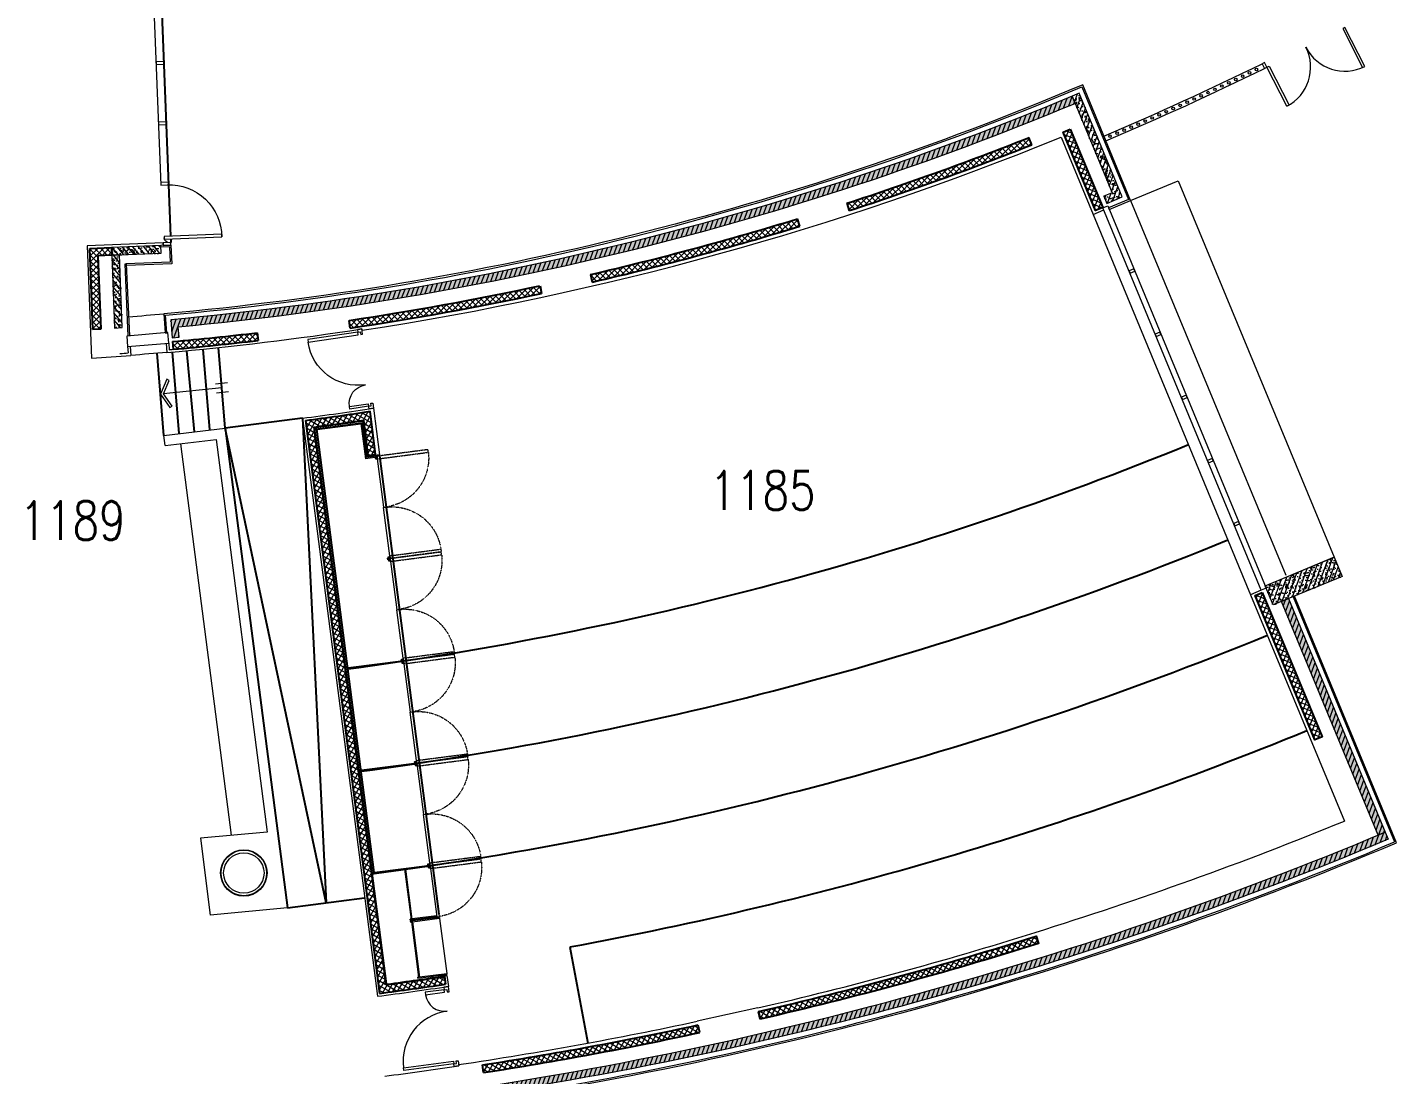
# Model space of a CAD drawing. Header units: inches. Extents: x 13084 to 220150, y 6494 to 167180.
# Drawn here: x 90673 to 117213, y 20064 to 40361 of the extents above; entities that cross this region are included whole.
import ezdxf
from ezdxf.enums import TextEntityAlignment as Align

# ---------------------------------------------------------------- set-up
doc = ezdxf.new("R2010")
doc.units = ezdxf.units.IN
doc.header["$MEASUREMENT"] = 0
doc.linetypes.add('Ground Floor$0$HIDDEN', pattern=[0.375, 0.25, -0.125])
for name, color, linetype, lineweight in [('Ground Floor$0$A-G2-G-Building-Elements-Below', 7, 'Continuous', 13), ('Ground Floor$0$A-G23-M-Stairs-Concrete', 251, 'Continuous', 25), ('Ground Floor$0$A-G250-G-Walls-Low-Level', 8, 'Continuous', 15), ('Ground Floor$0$A-G250-G-Walls-Precast-Concrete', 7, 'Continuous', 15), ('Ground Floor$0$A-G250-M-Walls-Blockwork', 7, 'Continuous', 25), ('Ground Floor$0$A-G252-H-Internal-Walls', 251, 'Continuous', 9), ('Ground Floor$0$A-G262-H-Precast-Panel', 251, 'Continuous', 5), ('Ground Floor$0$A-G312-M-Metal-Cladding', 251, 'Continuous', 9), ('Ground Floor$0$A-G312-M-Wall-Cladding-Panel', 7, 'Continuous', 9), ('Ground Floor$0$A-G312-M-Wall-Finish-Plaster', 7, 'Continuous', 15), ('Ground Floor$0$A-G321-M-Window', 251, 'Continuous', 9), ('Ground Floor$0$A-G322-M-Door', 251, 'Continuous', 15), ('Ground Floor$0$A-G4-M-Furniture-Built-In', 251, 'Continuous', 9), ('Ground Floor$0$A-Z036-G-Stair-Symbology', 251, 'Continuous', 15), ('Ground Floor$0$Z-Z001-S-Room-Name-Identification-250', 7, 'Continuous', 15)]:
    doc.layers.add(name, color=color, linetype=linetype, lineweight=lineweight)
doc.styles.add('Ground Floor$0$Tag-RomanS', font='romans.shx', dxfattribs={"width": 0.8})
pattern_1 = [(50, (31615.24, 164129.57), (182.18467, -15.93909), [19.05, -209.55]), (355, (31615.24, 164129.57), (-35.24283, 191.05664), [15.24, -167.64]), (100.451, (31630.42, 164128.24), (146.9425, 175.11669), [16.19, -178.09]), (46.1842, (31615.24, 164180.37), (271.07904, -42.04233), [28.575, -314.325]), (96.6356, (31637.83, 164176.87), (237.40423, 247.42556), [24.285, -267.135]), (351.184, (31615.24, 164180.37), (237.4046, 247.4251), [22.86, -251.46]), (21, (31640.64, 164167.67), (151.61488, -102.26552), [19.05, -209.55]), (326, (31640.64, 164167.67), (61.80203, 184.18797), [15.24, -167.64]), (71.4514, (31653.27, 164159.15), (213.4165, 81.92286), [16.19, -178.09]), (37.5, (31615.24, 164129.57), (3.088603, 84.55504), [0, -165.608, 0, -170.18, 0, -168.275]), (7.5, (31615.24, 164129.57), (66.819663, 100.180575), [0, -97.028, 0, -161.798, 0, -64.135]), (327.5, (31558.6, 164129.57), (135.590595, -5.728744), [0, -63.5, 0, -198.12, 0, -262.89]), (317.5, (31533.2, 164129.57), (148.12918, 25.42649), [0, -82.55, 0, -131.572, 0, -186.69])]
pattern_2 = [(70, (31615.24, 164129.57), (-74.5881, 27.14785), [])]
pattern_3 = [(45, (31615.24, 164129.57), (-56.1266, 56.1266), []), (135, (31615.24, 164129.57), (-56.1266, -56.1266), [])]
pattern_4 = [(60, (31615.24, 164129.57), (-68.740766, 39.6875), []), (150, (31615.24, 164129.57), (-39.6875, -68.740766), [])]
pattern_5 = [(130, (31615.24, 164129.57), (-60.804778, -51.021267), [])]

# ---------------------------------------------------------------- blocks, each defined once
blk = doc.blocks.new('Ground Floor$0$Door-lecture hall-1600')
at = {"layer": 'Ground Floor$0$A-G322-M-Door'}
for points in [[(50, 1068), (100, 1068), (100, 88), (50, 88)], [(1500, 458), (1450, 458), (1450, 88), (1500, 88)], [(50, 88), (50, 38), (100, 38), (100, 0), (0, 0), (0, 88)], [(1500, 88), (1500, 38), (1450, 38), (1450, 0), (1550, 0), (1550, 88)]]:
    blk.add_lwpolyline(points, close=True, dxfattribs=at)
for centre, radius, start, end in [((100, 88), 980, 0.0033, 90), ((1450, 88), 370, 90, 180)]:
    blk.add_arc(centre, radius, start, end, dxfattribs=at)
blk = doc.blocks.new('Ground Floor$0$tag-roomname')
at = {"lineweight": 18, "ltscale": 0.01, "style": 'Ground Floor$0$Tag-RomanS', "width": 0.8}
blk.add_attdef('ROOM_NO_2', text='', height=3, dxfattribs=at).set_placement((0, 1.61), align=Align.MIDDLE_CENTER)
at = {"linetype": 'ByBlock', "lineweight": 13, "ltscale": 0.01, "style": 'Ground Floor$0$Tag-RomanS', "width": 0.8, "flags": 1}
for tag, p in [('ROOM_NAME_1', (0, -2.29)), ('AREA', (0, -5.74))]:
    blk.add_attdef(tag, text='', height=2.8, dxfattribs=at).set_placement(p, align=Align.MIDDLE_CENTER)
blk = doc.blocks.new('Ground Floor$0$d64')
at = {"layer": 'Ground Floor$0$A-G322-M-Door'}
blk.add_lwpolyline([(61530, -126906), (62649, -126862), (62651, -126912), (61532, -126956)], close=True, dxfattribs=at)
for radius, start, end in [(100, 92.263, 182.263), (1020, 272.263, 3.6339)]:
    blk.add_arc((61631, -126927), radius, start, end, dxfattribs=at)
blk = doc.blocks.new('Ground Floor$0$A$C647553F4')
for p, q in [((2, 0), (0, 0)), ((2, -21), (2, 0)), ((2, -21), (0, -21)), ((17, -8), (2, -8)), ((17, -13), (2, -13)), ((5, -36), (30, -36)), ((5, -39), (5, -36)), ((10, -13), (8, -36)), ((11, -3), (11, -8)), ((11, -3), (24, -3)), ((13, -5), (21, -5)), ((13, -8), (13, -5)), ((13, -15), (13, -13)), ((21, -15), (13, -15)), ((21, -5), (21, -15)), ((24, -3), (27, -36)), ((30, -39), (30, -36))]:
    blk.add_line(p, q)
at = {"elevation": 0}
blk.add_lwpolyline([(5, -36), (30, -36), (30, -39), (5, -39)], close=True, dxfattribs=at)
blk.add_circle((17, -10), 2.46)
blk = doc.blocks.new('Ground Floor$0$A$C05DB4EB2')
h = blk.add_hatch(color=256)
h.paths.add_polyline_path([(-13, -48), (13, -48), (13, -2), (-13, -2)], flags=16)
h.paths.add_polyline_path([(-15, -50), (15, -50), (15, 0), (-15, 0)])
for points in [[(-15, -50), (15, -50), (15, 0), (-15, 0)], [(-13, -48), (13, -48), (13, -2), (-13, -2)]]:
    blk.add_lwpolyline(points, close=True)

msp = doc.modelspace()

# ---------------------------------------------------------------- hatches: boundary and pattern name
at = {"layer": 'Ground Floor$0$A-G252-H-Internal-Walls'}
h = msp.add_hatch(dxfattribs=at)
h.set_pattern_fill('ANSI37', color=256, scale=25, style=0)
h.set_pattern_definition(pattern_3)
h.paths.add_polyline_path([(110144, 38086), (110087, 38225, -0.015759), (106554, 36951), (106599, 36808, 0.01577)])
h = msp.add_hatch(dxfattribs=at)
h.set_pattern_fill('ANSI37', color=256, scale=25, style=0)
h.set_pattern_definition([(337.5, (114365.17, 29407.36), (30.3755, 73.33294), []), (67.5, (114365.17, 29407.36), (-73.33294, 30.3755), [])])
h.paths.add_polyline_path([(110888, 38389), (111518, 36870), (111379, 36812), (110749, 38332)])
h = msp.add_hatch(dxfattribs=at)
h.set_pattern_fill('ANSI37', color=256, scale=25, style=0)
h.set_pattern_definition(pattern_3)
h.paths.add_polyline_path([(101585, 35569), (101617, 35423, 0.017459), (105646, 36507), (105601, 36650, -0.01745)])
h = msp.add_hatch(dxfattribs=at)
h.set_pattern_fill('ANSI37', color=256, scale=25, style=0)
h.set_pattern_definition(pattern_3)
h.paths.add_polyline_path([(92038, 35934), (92308, 35944), (92302, 36094), (91883, 36077), (91944, 34503), (92094, 34513)])
h = msp.add_hatch(dxfattribs=at)
h.set_pattern_fill('ANSI37', color=256, scale=25, style=0)
h.set_pattern_definition(pattern_3)
h.paths.add_polyline_path([(100641, 35205), (100609, 35352, -0.015781), (96908, 34680), (96928, 34531, 0.015795)])
h = msp.add_hatch(dxfattribs=at)
h.set_pattern_fill('ANSI37', color=256, scale=25, style=0)
h.set_pattern_definition(pattern_3)
h.paths.add_polyline_path([(93486, 34270), (93498, 34120, 0.006923), (95144, 34292), (95124, 34441, -0.006908)])
h = msp.add_hatch(dxfattribs=at)
h.set_pattern_fill('ANSI37', color=256, scale=25, angle=15, style=0)
h.set_pattern_definition(pattern_4)
h.paths.add_polyline_path([(96230, 32614, 0.003919), (97185, 32749), (97274, 32062), (97423, 32081), (97314, 32920, -0.00515), (96062, 32743), (97500, 21638, 0.00444), (98777, 21816), (98758, 21965, -0.003934), (97629, 21806)])
h = msp.add_hatch(dxfattribs=at)
h.set_pattern_fill('ANSI37', color=256, scale=25, style=0)
h.set_pattern_definition([(337.5, (114365.554, 29406.435), (30.3755, 73.333), []), (67.5, (114365.554, 29406.435), (-73.333, 30.3755), [])])
h.paths.add_polyline_path([(114609, 29406), (115767, 26610), (115629, 26553), (114471, 29348)])
h = msp.add_hatch(dxfattribs=at)
h.set_pattern_fill('ANSI37', color=256, scale=25, angle=15, style=0)
h.set_pattern_definition(pattern_4)
h.paths.add_polyline_path([(110271, 22605), (110228, 22744), (110228, 22744), (110226, 22748, -0.020077), (104845, 21286), (104878, 21140, 0.020079)])
h = msp.add_hatch(dxfattribs=at)
h.set_pattern_fill('ANSI37', color=256, scale=25, angle=15, style=0)
h.set_pattern_definition(pattern_4)
h.paths.add_polyline_path([(103706, 20879), (103674, 21025, -0.014951), (99494, 20252), (99516, 20104, 0.014954)])
at = {"layer": 'Ground Floor$0$A-G262-H-Precast-Panel'}
h = msp.add_hatch(dxfattribs=at)
h.set_pattern_fill('AR-CONC', color=256, style=0)
h.set_pattern_definition(pattern_1)
h.paths.add_polyline_path([(110980, 38888), (110922, 39026, -0.037869), (102421, 36210), (102452, 36063, 0.037887)])
h = msp.add_hatch(dxfattribs=at)
h.set_pattern_fill('ANSI31', color=256, scale=25, angle=25, style=0)
h.set_pattern_definition(pattern_2)
h.paths.add_polyline_path([(110980, 38888), (110922, 39026, -0.037869), (102421, 36210), (102452, 36063, 0.037887)])
h = msp.add_hatch(dxfattribs=at)
h.set_pattern_fill('AR-CONC', color=256, style=0)
h.set_pattern_definition(pattern_1)
h.paths.add_polyline_path([(110922, 39026), (111697, 37155), (111535, 37088), (111593, 36950), (111893, 37074), (111061, 39084)])
h = msp.add_hatch(dxfattribs=at)
h.set_pattern_fill('ANSI31', color=256, scale=25, angle=25, style=0)
h.set_pattern_definition(pattern_2)
h.paths.add_polyline_path([(110922, 39026), (111697, 37155), (111535, 37088), (111593, 36950), (111893, 37074), (111061, 39084)])
h = msp.add_hatch(dxfattribs=at)
h.set_pattern_fill('AR-CONC', color=256, style=0)
h.set_pattern_definition(pattern_1)
h.paths.add_polyline_path([(93243, 36131), (92302, 36094), (92308, 35944), (93249, 35981)])
h = msp.add_hatch(dxfattribs=at)
h.set_pattern_fill('ANSI31', color=256, scale=25, angle=85, style=0)
h.set_pattern_definition(pattern_5)
h.paths.add_polyline_path([(93243, 36131), (92302, 36094), (92308, 35944), (93249, 35981)])
h = msp.add_hatch(dxfattribs=at)
h.set_pattern_fill('AR-CONC', color=256, style=0)
h.set_pattern_definition(pattern_1)
h.paths.add_polyline_path([(102452, 36063), (102421, 36210, -0.038473), (93451, 34695), (93480, 34341), (93614, 34354), (93597, 34558, 0.037887)])
h = msp.add_hatch(dxfattribs=at)
h.set_pattern_fill('ANSI31', color=256, scale=25, angle=25, style=0)
h.set_pattern_definition(pattern_2)
h.paths.add_polyline_path([(102452, 36063), (102421, 36210, -0.038473), (93451, 34695), (93480, 34341), (93614, 34354), (93597, 34558, 0.037887)])
h = msp.add_hatch(dxfattribs=at)
h.set_pattern_fill('AR-CONC', color=256, style=0)
h.set_pattern_definition(pattern_1)
h.paths.add_polyline_path([(92308, 35944), (92364, 34532), (92513, 34543), (92458, 35950)])
h = msp.add_hatch(dxfattribs=at)
h.set_pattern_fill('ANSI31', color=256, scale=25, angle=85, style=0)
h.set_pattern_definition(pattern_5)
h.paths.add_polyline_path([(92308, 35944), (92364, 34532), (92513, 34543), (92458, 35950)])
h = msp.add_hatch(dxfattribs=at)
h.set_pattern_fill('AR-CONC', color=256, style=0)
h.set_pattern_definition([(50, (31630.8, 164091.99), (182.18467, -15.93909), [19.05, -209.55]), (355, (31630.8, 164092), (-35.24283, 191.05664), [15.24, -167.64]), (100.451, (31645.99, 164090.66), (146.9425, 175.11669), [16.19, -178.09]), (46.1842, (31630.8, 164142.8), (271.07904, -42.04233), [28.575, -314.325]), (96.6356, (31653.4, 164139.3), (237.40423, 247.42556), [24.285, -267.135]), (351.184, (31630.8, 164142.8), (237.4046, 247.4251), [22.86, -251.46]), (21, (31656.2, 164130.09), (151.61488, -102.26552), [19.05, -209.55]), (326, (31656.2, 164130.1), (61.80203, 184.18797), [15.24, -167.64]), (71.4514, (31668.84, 164121.57), (213.4165, 81.92286), [16.19, -178.09]), (37.5, (31630.804, 164091.99), (3.088603, 84.55504), [0, -165.608, 0, -170.18, 0, -168.275]), (7.5, (31630.8, 164091.99), (66.81966, 100.180575), [0, -97.028, 0, -161.798, 0, -64.135]), (327.5, (31574.16, 164091.99), (135.590595, -5.728744), [0, -63.5, 0, -198.12, 0, -262.89]), (317.5, (31548.76, 164091.99), (148.12918, 25.42649), [0, -82.55, 0, -131.572, 0, -186.69])])
h.paths.add_polyline_path([(116157, 29721), (114817, 29166), (114664, 29535), (116004, 30090)])
h = msp.add_hatch(dxfattribs=at)
h.set_pattern_fill('ANSI31', color=256, scale=25, angle=25, style=0)
h.set_pattern_definition([(70, (31630.804, 164091.99), (-74.5881, 27.14785), [])])
h.paths.add_polyline_path([(116157, 29721), (114817, 29166), (114664, 29535), (116004, 30090)])
h = msp.add_hatch(dxfattribs=at)
h.set_pattern_fill('ANSI31', color=256, scale=25, angle=25, style=0)
h.set_pattern_definition(pattern_2)
h.paths.add_polyline_path([(114963, 29270), (115102, 29328), (116992, 24764), (116854, 24706)])
h = msp.add_hatch(dxfattribs=at)
h.set_pattern_fill('AR-CONC', color=256, style=0)
h.set_pattern_definition(pattern_1)
h.paths.add_polyline_path([(114979, 29233), (115117, 29290), (116992, 24764), (116854, 24706)])
h = msp.add_hatch(dxfattribs=at)
h.set_pattern_fill('AR-CONC', color=256, style=0)
h.set_pattern_definition(pattern_1)
h.paths.add_polyline_path([(117050, 24625), (116992, 24764, -0.03318), (107629, 21549), (107668, 21404, 0.033181)])
h = msp.add_hatch(dxfattribs=at)
h.set_pattern_fill('ANSI31', color=256, scale=25, angle=25, style=0)
h.set_pattern_definition(pattern_2)
h.paths.add_polyline_path([(117050, 24625), (116992, 24764, -0.03318), (107629, 21549), (107668, 21404, 0.033181)])
h = msp.add_hatch(dxfattribs=at)
h.set_pattern_fill('ANSI31', color=256, scale=25, angle=25, style=0)
h.set_pattern_definition(pattern_2)
h.paths.add_polyline_path([(107663, 21403), (107638, 21552, -0.033212), (97922, 19601), (97915, 19669), (97766, 19647), (97790, 19433, 0.03368)])
h = msp.add_hatch(dxfattribs=at)
h.set_pattern_fill('AR-CONC', color=256, style=0)
h.set_pattern_definition(pattern_1)
h.paths.add_polyline_path([(107663, 21403), (107638, 21552, -0.033212), (97922, 19601), (97915, 19669), (97766, 19647), (97790, 19433, 0.03368)])

# ---------------------------------------------------------------- linework, layer by layer
at = {"layer": 'Ground Floor$0$A-G2-G-Building-Elements-Below'}
msp.add_lwpolyline([(112056, 37006), (112980, 37389), (116004, 30090), (115080, 29708)], dxfattribs=at)
at = {"layer": 'Ground Floor$0$A-G23-M-Stairs-Concrete'}
for p, q in [((93224, 42035, 0), (93410, 37308, 0)), ((93410, 37308, 0), (93449, 36315)), ((93451, 36265), (93454, 36190)), ((93316, 32454, 0), (93186, 34045, 0)), ((93614, 32490, 0), (93484, 34069, 0)), ((93912, 32525, 0), (93763, 34095)), ((94210, 32560, 0), (94081, 34126, 0)), ((94508, 32596, 0), (94380, 34156, 0)), ((96006, 32786), (94508, 32596, 0)), ((96006, 32786), (96461, 23395, 0)), ((94508, 32596, 0), (95712, 23298, 0)), ((96461, 23395, 0), (94508, 32596, 0)), ((98652, 23176, 0), (97502, 32056, 0)), ((95712, 23298, 0), (97210, 23491, 0)), ((101189, 22537, 0), (101533, 20673, 0))]:
    msp.add_line(p, q, dxfattribs=at)
for radius, start, end in [(66075, 277.57229, 292.27575), (68075, 277.56659, 292.28234), (70075, 277.56122, 292.28855), (72075, 280.43864, 292.29442)]:
    msp.add_arc((88130, 93420, 0), radius, start, end, dxfattribs=at)
at = {"layer": 'Ground Floor$0$A-G250-G-Walls-Low-Level'}
for p, q in [((111539, 38255, 0), (111577, 38163, 0)), ((112056, 37006), (115064, 29745)), ((111329, 36737, 0), (114382, 29366))]:
    msp.add_line(p, q, dxfattribs=at)
for centre in [(114495, 39545, 0), (113960, 39287, 0), (114094, 39351, 0), (114228, 39415, 0), (114361, 39480, 0), (113422, 39035, 0), (113557, 39097, 0), (113691, 39160, 0), (113825, 39224, 0), (112746, 38726, 0), (112881, 38787, 0), (113017, 38849, 0), (113152, 38910, 0), (113287, 38972, 0), (112203, 38486, 0), (112339, 38545, 0), (112475, 38605, 0), (112610, 38666, 0), (111657, 38251, 0), (111794, 38309, 0), (111930, 38368, 0), (112066, 38427, 0)]:
    msp.add_circle(centre, 25, dxfattribs=at)
for centre, radius, start, end in [((88115, 93630, 0), 60125, 292.92884, 296.14304), ((88115, 93630, 0), 60225, 292.92812, 296.14375), ((88115, 93630, 0), 59050, 274.38801, 275.05299), ((150354, -687774), 724078, 94.513197, 94.568589)]:
    msp.add_arc(centre, radius, start, end, dxfattribs=at)
at = {"layer": 'Ground Floor$0$A-G250-G-Walls-Precast-Concrete'}
msp.add_lwpolyline([(110922, 39026, -0.076452), (93451, 34695), (93480, 34341), (93614, 34354), (93597, 34558, 0.075883), (110980, 38888), (110922, 39026)], format="xyb", dxfattribs=at)
for points in [[(110922, 39026), (111697, 37155), (111535, 37088), (111593, 36950), (111893, 37074), (111061, 39084)], [(93257, 36132), (92302, 36094), (92308, 35944), (93263, 35982)], [(116157, 29721), (114817, 29166), (114664, 29535), (116004, 30090)]]:
    msp.add_lwpolyline(points, close=True, dxfattribs=at)
at = {"layer": 'Ground Floor$0$A-G250-G-Walls-Precast-Concrete', "elevation": 0}
msp.add_lwpolyline([(92308, 35944), (92364, 34532), (92513, 34543), (92458, 35950), (92308, 35944)], dxfattribs=at)
at = {"layer": 'Ground Floor$0$A-G250-G-Walls-Precast-Concrete'}
msp.add_lwpolyline([(114979, 29233), (115117, 29290), (116992, 24764), (116854, 24706), (114979, 29233)], dxfattribs=at)
msp.add_lwpolyline([(97915, 19669), (97922, 19601, 0.066432), (116992, 24764), (117050, 24625, -0.066952), (97790, 19433), (97766, 19647), (97915, 19669)], format="xyb", close=True, dxfattribs=at)
at = {"layer": 'Ground Floor$0$A-G250-M-Walls-Blockwork'}
for p, q in [((110144, 38086), (110087, 38225)), ((106554, 36951), (106599, 36808)), ((105646, 36507), (105600, 36650)), ((91883, 36077, 0), (92302, 36094, 0)), ((91944, 34503, 0), (91883, 36077, 0)), ((92308, 35944, 0), (92038, 35934, 0)), ((92038, 35934, 0), (92094, 34513, 0)), ((92302, 36094, 0), (92308, 35944, 0)), ((101585, 35569), (101617, 35423)), ((100609, 35352), (100641, 35205)), ((92094, 34513, 0), (91944, 34503, 0)), ((96928, 34531), (96908, 34680)), ((93486, 34270), (93498, 34120)), ((95124, 34441), (95144, 34292)), ((97423, 32081, 0), (97314, 32920)), ((96062, 32743), (97500, 21638, 0)), ((97185, 32749), (97274, 32062, 0)), ((97629, 21806, 0), (96230, 32614)), ((97274, 32062, 0), (97423, 32081, 0)), ((110228, 22744), (110272, 22600)), ((98758, 21965, 0), (98777, 21816, 0)), ((104845, 21286), (104878, 21138)), ((104878, 21138), (104846, 21284)), ((103706, 20879), (103674, 21025)), ((99516, 20104), (99494, 20255))]:
    msp.add_line(p, q, dxfattribs=at)
for points in [[(110888, 38389), (111518, 36870), (111379, 36812), (110749, 38332)], [(114609, 29406), (115767, 26610), (115629, 26553), (114471, 29348)]]:
    msp.add_lwpolyline(points, close=True, dxfattribs=at)
msp.add_lwpolyline([(104845, 21286, 0.020077), (110226, 22748), (110271, 22605, -0.020077), (104879, 21140)], format="xyb", dxfattribs=at)
for centre, radius, start, end in [((88115, 93630), 59602, 288.02083, 291.63223), ((88115, 93630), 59752, 288.01962, 291.63344), ((88115, 93630), 59602, 283.06099, 287.05951), ((88115, 93630), 59752, 283.05979, 287.06072), ((88115, 93630), 59602, 278.48331, 282.09968), ((88115, 93630), 59752, 278.48114, 282.10088), ((88115, 93630), 59602, 275.16977, 276.75289), ((88115, 93630), 59752, 275.16856, 276.75507), ((88114, 93636), 61409, 277.43566, 278.61602), ((88114, 93636), 61559, 277.5753, 278.47337), ((88115, 93629, 0), 72600, 277.42725, 278.4448), ((88115, 93629, 0), 72450, 277.54586, 278.44738), ((88652, 90514), 71093, 278.77203, 282.19818), ((88652, 90514), 71243, 278.77114, 282.19818)]:
    msp.add_arc(centre, radius, start, end, dxfattribs=at)
at = {"layer": 'Ground Floor$0$A-G312-M-Metal-Cladding'}
for p, q in [((93456, 36140), (93257, 36132)), ((93258, 36102), (93257, 36132)), ((93427, 36108), (93258, 36102)), ((93427, 36108), (93439, 35809)), ((93456, 36140), (93470, 35780)), ((93439, 35809), (92590, 35775)), ((92590, 35775), (92591, 35745)), ((93470, 35780), (92591, 35745))]:
    msp.add_line(p, q, dxfattribs=at)
at = {"layer": 'Ground Floor$0$A-G312-M-Wall-Cladding-Panel'}
for p, q in [((92590, 35775), (92560, 35774)), ((92560, 35774), (92619, 34381)), ((92590, 35775), (92649, 34383)), ((92649, 34383), (92609, 34379)), ((115233, 29338), (115205, 29327)), ((115205, 29327), (117173, 24574)), ((117213, 24558), (115233, 29338))]:
    msp.add_line(p, q, dxfattribs=at)
msp.add_lwpolyline([(93376, 34442), (93349, 34782, 0.077935), (111112, 39209), (112017, 37023), (111629, 36862), (111641, 36834), (112056, 37006), (111128, 39248, -0.078191), (93316, 34809), (93346, 34440)], format="xyb", close=True, dxfattribs=at)
for radius, start, end in [(74950, 277.33161, 292.84401), (74920, 278.67452, 292.8212)]:
    msp.add_arc((88115, 93630), radius, start, end, dxfattribs=at)
at = {"layer": 'Ground Floor$0$A-G312-M-Wall-Finish-Plaster'}
for p, q in [((110709, 38233), (111329, 36737, 0)), ((111329, 36737, 0), (111537, 36824, 0)), ((93304, 36184), (91831, 36125, 0)), ((91831, 36125, 0), (91916, 33950, 0)), ((93306, 36134), (93304, 36184)), ((97156, 34515), (97160, 34490)), ((93413, 34240), (93423, 34114)), ((92616, 34174), (92626, 34050, 0)), ((92666, 34178), (92680, 34004)), ((93363, 34236), (93378, 34059)), ((97382, 32981), (97499, 32076, 0)), ((96006, 32786), (97457, 21582)), ((97172, 32732), (97261, 32045, 0)), ((97642, 21823, 0), (96247, 32601)), ((97499, 32076, 0), (97261, 32045, 0)), ((114590, 29452), (114382, 29366)), ((114382, 29366), (116200, 24977)), ((98806, 21987, 0), (98833, 21774)), ((104830, 21357), (103658, 21099)), ((99030, 20258), (99034, 20232))]:
    msp.add_line(p, q, dxfattribs=at)
for centre, radius, start, end in [((88115, 93630), 59827, 278.6955, 292.18875), ((88115, 93630), 59802, 275.04839, 278.6955), ((88115, 93630, 0), 59800, 273.64415, 274.37772), ((88115, 93630, 0), 59750, 274.17717, 274.32951), ((88115, 93630), 59752, 275.09664, 275.16836), ((88789, 88652), 56330, 277.3607, 278.7747), ((88114, 93636), 61574, 277.58921, 278.45914), ((88115, 93630), 74175, 287.32489, 292.24896), ((88913, 90454), 70907, 282.97218, 287.4739), ((88115, 93629), 72650, 277.38779, 278.48338), ((88115, 93629, 0), 72435, 277.55776, 278.4872), ((88652, 90514), 71018, 278.40286, 282.19818), ((88115, 93630), 74205, 277.34221, 278.4612)]:
    msp.add_arc(centre, radius, start, end, dxfattribs=at)
at = {"layer": 'Ground Floor$0$A-G321-M-Window', "elevation": 0}
for points in [[(93074, 42029), (93260, 37303), (93410, 37309), (93224, 42035)], [(93258, 37353), (93260, 37303), (93410, 37309), (93408, 37359)], [(93304, 36184), (93306, 36134), (93456, 36140), (93454, 36190)]]:
    msp.add_lwpolyline(points, close=True, dxfattribs=at)
at = {"layer": 'Ground Floor$0$A-G321-M-Window'}
for points in [[(93166, 39691), (93168, 39641), (93318, 39647), (93316, 39697)], [(93212, 38522), (93214, 38472), (93364, 38478), (93362, 38528)], [(114590, 29452), (111520, 36865), (111612, 36903), (114683, 29490)], [(112026, 35642), (112045, 35596), (112138, 35634), (112119, 35680)], [(112533, 34418), (112552, 34372), (112645, 34410), (112626, 34456)], [(113040, 33194), (113060, 33147), (113152, 33186), (113133, 33232)], [(113547, 31969), (113567, 31923), (113659, 31962), (113640, 32008)], [(114055, 30745), (114074, 30699), (114166, 30737), (114147, 30784)]]:
    msp.add_lwpolyline(points, close=True, dxfattribs=at)
at = {"layer": 'Ground Floor$0$A-G321-M-Window', "elevation": 0}
msp.add_lwpolyline([(92599, 34379), (92616, 34174), (93413, 34240), (93396, 34444), (92599, 34379)], dxfattribs=at)
at = {"layer": 'Ground Floor$0$A-G322-M-Door', "elevation": 0}
for points in [[(116552, 39581), (116597, 39603), (116211, 40361), (116167, 40338)], [(114651, 39678), (114606, 39655), (114652, 39566), (114696, 39589)], [(115127, 38854), (115082, 38831), (114696, 39589), (114741, 39611)]]:
    msp.add_lwpolyline(points, close=True, dxfattribs=at)
at = {"layer": 'Ground Floor$0$A-G322-M-Door'}
for centre, start, end in [((114696, 39589, 0), 297, 27), ((116211, 40361, 0), 207, 297)]:
    msp.add_arc(centre, 850, start, end, dxfattribs=at)
at = {"layer": 'Ground Floor$0$A-G4-M-Furniture-Built-In'}
for p, q in [((96249, 32581), (97176, 32701)), ((96291, 32567), (97139, 32676)), ((97138, 32681), (97158, 32684, 0)), ((97138, 32681), (97227, 32000, 0)), ((97158, 32684), (97244, 32023, 0)), ((97159, 32679), (97179, 32682)), ((97179, 32682), (97176, 32701)), ((93316, 32454, 0), (94508, 32596, 0)), ((93342, 32256, 0), (93316, 32454, 0)), ((94508, 32596, 0), (95712, 23298, 0)), ((96252, 32562), (96249, 32581)), ((96252, 32562), (96272, 32564)), ((96271, 32569), (96291, 32572)), ((93342, 32256, 0), (94335, 32374, 0)), ((93640, 32291, 0), (94623, 24702, 0)), ((94335, 32374, 0), (95320, 24766, 0)), ((97450, 32029, 0), (97227, 32000, 0)), ((97447, 32049, 0), (97244, 32023, 0)), ((97447, 32049, 0), (97450, 32029, 0)), ((95320, 24766, 0), (94025, 24645, 0)), ((94025, 24645, 0), (94218, 23157, 0)), ((95712, 23298, 0), (94218, 23157, 0)), ((98604, 23122, 0), (98093, 23056, 0)), ((98661, 23109, 0), (98095, 23036, 0)), ((98601, 23142, 0), (98130, 23081, 0)), ((98601, 23142, 0), (98604, 23122, 0)), ((98661, 23109, 0), (98663, 23089, 0)), ((98110, 23078, 0), (98090, 23075, 0)), ((98093, 23056, 0), (98090, 23075, 0)), ((98095, 23036, 0), (98098, 23016, 0)), ((98118, 23018, 0), (98098, 23016, 0)), ((98131, 23076, 0), (98111, 23073, 0)), ((98137, 23026, 0), (98117, 23023, 0)), ((98117, 23023, 0), (98256, 21951, 0)), ((98137, 23026, 0), (98276, 21954, 0)), ((98663, 23089, 0), (98138, 23021, 0)), ((98663, 23089), (98801, 22027)), ((98236, 21954, 0), (98255, 21956, 0)), ((98236, 21954, 0), (98238, 21934, 0)), ((98238, 21934, 0), (98803, 22007, 0)), ((98256, 21951, 0), (98276, 21954, 0)), ((98275, 21959, 0), (98801, 22027, 0)), ((98801, 22027), (98803, 22007, 0))]:
    msp.add_line(p, q, dxfattribs=at)
at = {"layer": 'Ground Floor$0$A-G4-M-Furniture-Built-In', "extrusion": (4.12507e-17, 1.03003e-15, -1)}
for p, q in [((97415, 32065, 0), (97447, 32049, 0)), ((97418, 32045, 0), (97445, 32069, 0)), ((98574, 23118, 0), (98606, 23102, 0)), ((98576, 23098, 0), (98604, 23122, 0)), ((98113, 23058, 0), (98145, 23042, 0)), ((98115, 23038, 0), (98142, 23062, 0)), ((98754, 22001, 0), (98786, 21984, 0)), ((98756, 21980, 0), (98784, 22004, 0))]:
    msp.add_line(p, q, dxfattribs=at)
at = {"layer": 'Ground Floor$0$A-G4-M-Furniture-Built-In', "extrusion": (4.12507e-17, 1.03003e-15, -1), "elevation": 0}
for points in [[(-96271, 32569), (-97383, 23977), (-97403, 23980), (-96291, 32572)], [(-97986, 24040), (-97366, 23960), (-97363, 23979), (-97383, 23982)], [(-97403, 23985), (-98424, 24117), (-98427, 24097), (-98005, 24042)], [(-98131, 23076), (-98005, 24047), (-97985, 24045), (-98111, 23073)]]:
    msp.add_lwpolyline(points, dxfattribs=at)
at = {"layer": 'Ground Floor$0$A-G4-M-Furniture-Built-In', "linetype": 'Ground Floor$0$HIDDEN', "ltscale": 0.25, "extrusion": (-1.03003e-15, 4.12507e-17, -1), "elevation": 0}
for points in [[(-98437, 32177), (-97449, 32049), (-97456, 31997), (-98444, 32125)], [(-98694, 30191), (-97706, 30063), (-97713, 30011), (-98701, 30139)], [(-98951, 28207), (-97963, 28079), (-97970, 28027), (-98958, 28155)], [(-99465, 24240), (-98477, 24112), (-98484, 24059), (-99472, 24187)]]:
    msp.add_lwpolyline(points, close=True, dxfattribs=at)
at = {"layer": 'Ground Floor$0$A-G4-M-Furniture-Built-In', "extrusion": (4.12507e-17, 1.03003e-15, -1), "elevation": 0}
for points in [[(-97445, 32069), (-97447, 32049), (-97418, 32045), (-97415, 32065)], [(-97630, 31066), (-97502, 32056), (-97449, 32049), (-97578, 31059)], [(-97631, 31062), (-97759, 30074), (-97706, 30067), (-97578, 31055)], [(-97887, 29082), (-97759, 30070), (-97706, 30063), (-97834, 29075)], [(-97888, 29078), (-98016, 28090), (-97963, 28083), (-97835, 29071)], [(-97910, 28085), (-97913, 28065), (-96891, 27932), (-96889, 27952)], [(-98144, 27098), (-98016, 28086), (-97963, 28079), (-98091, 27091)], [(-98144, 27094), (-98272, 26106), (-98220, 26099), (-98092, 27087)], [(-98167, 26101), (-98170, 26081), (-97148, 25949), (-97146, 25968)], [(-98401, 25114), (-98273, 26102), (-98220, 26096), (-98348, 25108)], [(-98401, 25110), (-98529, 24122), (-98477, 24116), (-98349, 25104)], [(-98604, 23122), (-98606, 23102), (-98576, 23098), (-98574, 23118)], [(-98142, 23062), (-98145, 23042), (-98115, 23038), (-98113, 23058)], [(-98784, 22004), (-98786, 21984), (-98756, 21980), (-98754, 22001)]]:
    msp.add_lwpolyline(points, close=True, dxfattribs=at)
at = {"layer": 'Ground Floor$0$A-G4-M-Furniture-Built-In', "linetype": 'Ground Floor$0$HIDDEN', "ltscale": 0.25, "extrusion": (-9.85529e-16, -3.0231e-16, -1), "elevation": 0}
for points in [[(-98694, 30195), (-97706, 30067), (-97699, 30120), (-98687, 30248)], [(-98951, 28211), (-97963, 28083), (-97956, 28136), (-98944, 28264)], [(-99208, 26227), (-98220, 26100), (-98213, 26152), (-99201, 26280)], [(-99465, 24244), (-98477, 24116), (-98470, 24168), (-99458, 24296)]]:
    msp.add_lwpolyline(points, close=True, dxfattribs=at)
at = {"layer": 'Ground Floor$0$A-G4-M-Furniture-Built-In', "linetype": 'Ground Floor$0$HIDDEN', "ltscale": 0.25, "extrusion": (-1.29109e-15, 2.05681e-15, -1), "elevation": 0}
msp.add_lwpolyline([(-99208, 26223), (-98220, 26096), (-98227, 26043), (-99215, 26171)], close=True, dxfattribs=at)
at = {"layer": 'Ground Floor$0$A-G4-M-Furniture-Built-In', "extrusion": (3.0231e-16, -9.85529e-16, -1), "elevation": 0}
msp.add_lwpolyline([(-98658, 23129), (-98530, 24118), (-98477, 24112), (-98606, 23122)], close=True, dxfattribs=at)
at = {"layer": 'Ground Floor$0$A-G4-M-Furniture-Built-In'}
for radius in [450, 442, 392]:
    msp.add_circle((94868, 23972, 0), radius, dxfattribs=at)
at = {"layer": 'Ground Floor$0$A-G4-M-Furniture-Built-In', "linetype": 'Ground Floor$0$HIDDEN', "ltscale": 0.25, "extrusion": (4.12507e-17, 1.03003e-15, -1)}
for centre, radius, start, end in [((-97492, 32015, 0), 959, 173.4178, 261.7008), ((-97751, 30029, 0), 957, 173.4362, 261.8038), ((-98008, 28045, 0), 957, 173.4362, 261.8038), ((-98265, 26062, 0), 957, 173.4362, 261.8038), ((-98518, 24079, 0), 960, 173.511, 261.6232)]:
    msp.add_arc(centre, radius, start, end, dxfattribs=at)
at = {"layer": 'Ground Floor$0$A-G4-M-Furniture-Built-In', "linetype": 'Ground Floor$0$HIDDEN', "ltscale": 0.25, "extrusion": (3.0231e-16, -9.85529e-16, -1)}
for centre in [(-97740, 30111, 0), (-97997, 28127, 0), (-98254, 26144, 0), (-98511, 24160, 0)]:
    msp.add_arc(centre, 957, 83.4362, 171.8038, dxfattribs=at)
at = {"layer": 'Ground Floor$0$A-Z036-G-Stair-Symbology'}
for p, q in [((94319, 33452, 0), (94550, 33477, 0)), ((94444, 33377, 0), (93308, 33256, 0)), ((94338, 33277, 0), (94569, 33302, 0))]:
    msp.add_line(p, q, dxfattribs=at)
at = {"layer": 'Ground Floor$0$A-Z036-G-Stair-Symbology', "elevation": 0}
msp.add_lwpolyline([(93436, 32993), (93477, 33022), (93308, 33256), (93424, 33520), (93378, 33540), (93251, 33250), (93436, 32993)], dxfattribs=at)

# ---------------------------------------------------------------- block references
at = {"xscale": -1, "rotation": 184.5031239563182}
msp.add_blockref('Ground Floor$0$d64', (41947, -95086, 0), dxfattribs=at)
at = {"layer": 'Ground Floor$0$A-G322-M-Door', "xscale": -1, "rotation": 98.37407012655004}
msp.add_blockref('Ground Floor$0$Door-lecture hall-1600', (97156, 34515), dxfattribs=at)
at = {"layer": 'Ground Floor$0$A-G322-M-Door', "rotation": 97.47397698804849}
msp.add_blockref('Ground Floor$0$Door-lecture hall-1600', (99034, 20234), dxfattribs=at)
at = {"layer": 'Ground Floor$0$A-G4-M-Furniture-Built-In', "extrusion": (-1.02231e-15, -1.32412e-16, -1), "rotation": 262.620012917279}
for name, p in [('Ground Floor$0$A$C647553F4', (-97413, 32024, 0)), ('Ground Floor$0$A$C05DB4EB2', (-97655, 30059, 0)), ('Ground Floor$0$A$C647553F4', (-97669, 30045, 0)), ('Ground Floor$0$A$C05DB4EB2', (-97912, 28075, 0)), ('Ground Floor$0$A$C647553F4', (-97926, 28061, 0)), ('Ground Floor$0$A$C05DB4EB2', (-98169, 26091, 0)), ('Ground Floor$0$A$C647553F4', (-98183, 26078, 0)), ('Ground Floor$0$A$C05DB4EB2', (-98426, 24107, 0)), ('Ground Floor$0$A$C647553F4', (-98440, 24094, 0))]:
    msp.add_blockref(name, p, dxfattribs=at)
at = {"layer": 'Ground Floor$0$A-G4-M-Furniture-Built-In', "extrusion": (-1.02231e-15, -1.32412e-16, -1), "xscale": -1, "rotation": 262.620012917279}
for p in [(-97665, 30075, 0), (-97922, 28091, 0), (-97922, 28091, 0), (-98179, 26107, 0), (-98436, 24123, 0)]:
    msp.add_blockref('Ground Floor$0$A$C647553F4', p, dxfattribs=at)
at = {"layer": 'Ground Floor$0$Z-Z001-S-Room-Name-Identification-250'}
ref = msp.add_blockref('Ground Floor$0$tag-roomname', (104922, 30983), dxfattribs=dict(at, xscale=250, yscale=250, zscale=250))
ref.add_attrib('ROOM_NO_2', '1185', dxfattribs={"layer": '0', "lineweight": 18, "ltscale": 0.01, "height": 750, "style": 'Ground Floor$0$Tag-RomanS', "width": 0.8}).set_placement((104922, 31385), align=Align.MIDDLE_CENTER)
ref = msp.add_blockref('Ground Floor$0$tag-roomname', (91547, 30398, 0), dxfattribs=dict(at, xscale=250, yscale=250, zscale=250))
ref.add_attrib('ROOM_NO_2', '1189', dxfattribs={"layer": '0', "lineweight": 18, "ltscale": 0.01, "height": 750, "style": 'Ground Floor$0$Tag-RomanS', "width": 0.8}).set_placement((91547, 30801, 0), align=Align.MIDDLE_CENTER)

doc.saveas('drawing.dxf')
